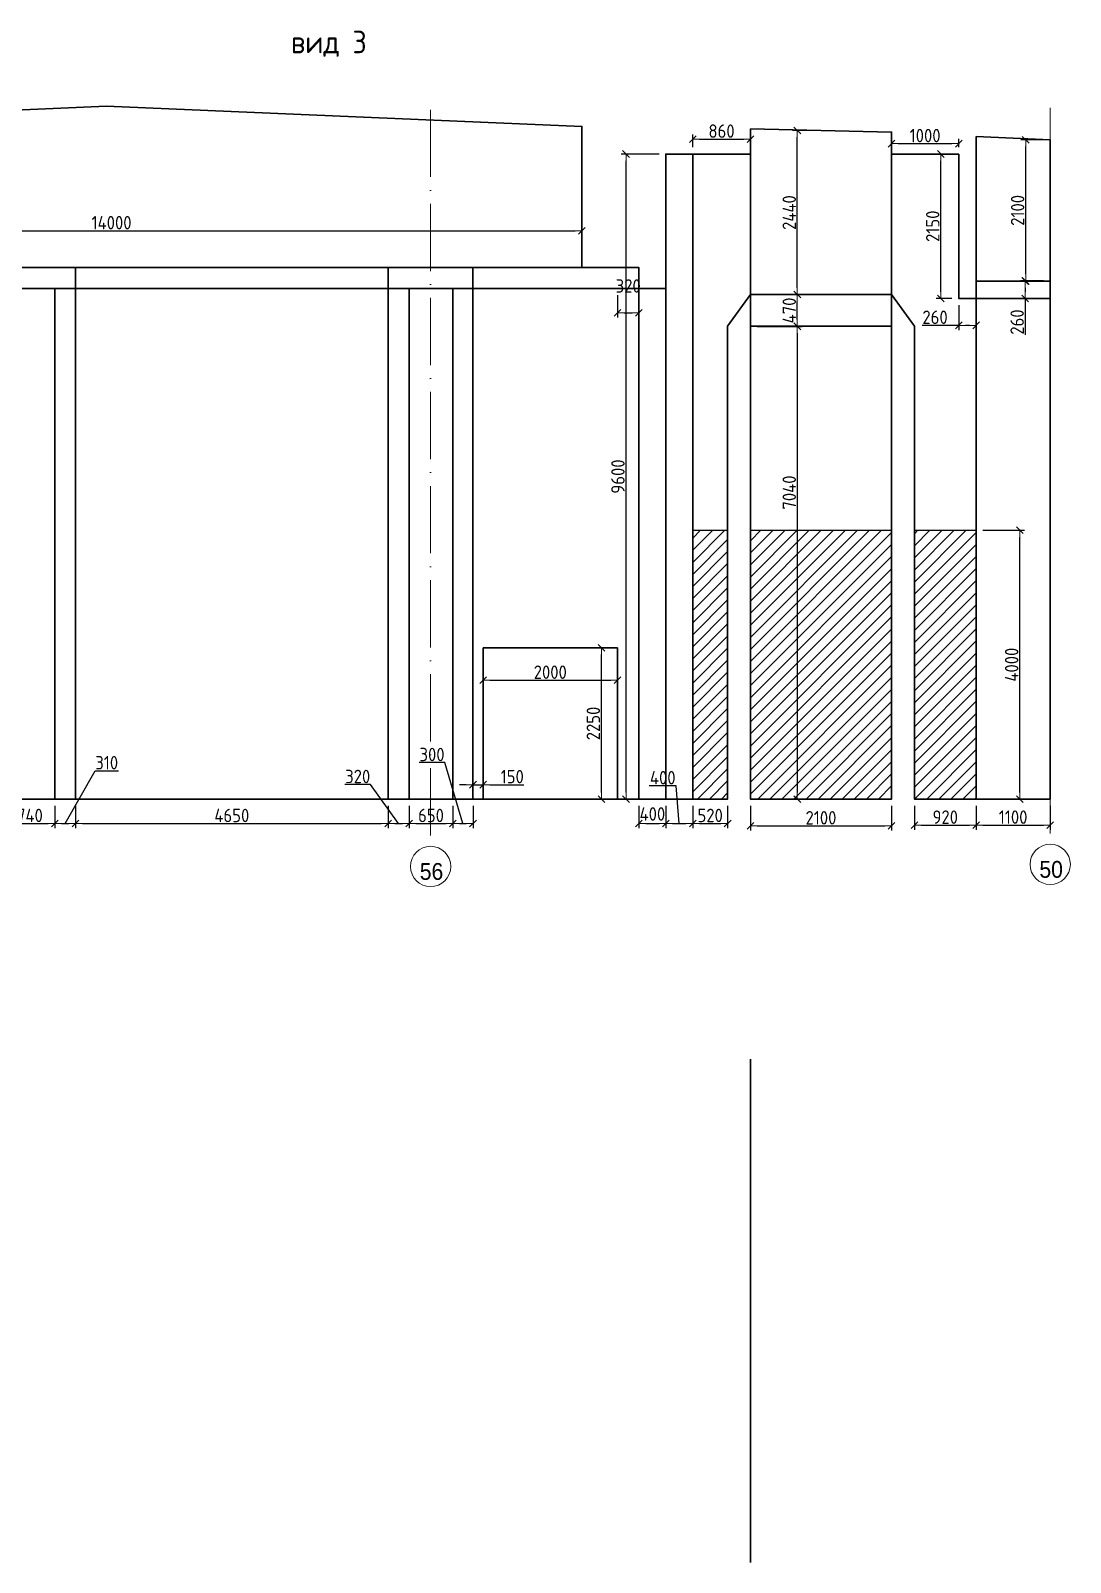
# Model space of a CAD drawing. Header units: millimetres. Extents: x 209 to 233005, y -171466 to 118936.
# Drawn here: x 142290 to 157766, y 83730 to 106526 of the extents above; entities that cross this region are included whole.
import ezdxf

# ---------------------------------------------------------------- set-up
doc = ezdxf.new("R2010")
doc.units = ezdxf.units.MM
doc.linetypes.add('50_200_ШТРИХ_1Т_ш5_п1_п1_', pattern=[1400, 1000, -200, 0, -200])
for name, color, linetype, lineweight in [('Мет уголки', 5, 'Continuous', 30), ('Основные линии', 7, 'Continuous', 30), ('Размеры', 7, 'Continuous', 15), ('Таблица', 7, 'Continuous', 15)]:
    doc.layers.add(name, color=color, linetype=linetype, lineweight=lineweight)
for name, color, linetype, lineweight, true_color in [('Оси-1', 7, 'Continuous', 20, 0xaaaaaa), ('Оси-2', 7, 'Continuous', 9, 0xaaaaaa), ('Оси-3', 7, '50_200_ШТРИХ_1Т_ш5_п1_п1_', 9, 0xaaaaaa)]:
    doc.layers.add(name, color=color, linetype=linetype, lineweight=lineweight, true_color=true_color)
doc.styles.add('Arial', font='arial.ttf', dxfattribs={"width": 0.9, "height": 500})
doc.styles.add('СПДС', font='isocpeur.ttf', dxfattribs={"width": 0.9})
doc.dimstyles.new('Размера А3', dxfattribs={"dimtxt": 200, "dimasz": 100, "dimexe": 70, "dimexo": 100, "dimgap": 20, "dimtad": 1, "dimdec": 0, "dimrnd": 10, "dimzin": 0, "dimdsep": 46, "dimtxsty": 'СПДС', "dimblk": 'ARROWHEAD_6', "dimcen": 1, "dimclrd": 256, "dimclre": 256, "dimclrt": 256, "dimazin": 0, "dimtfac": 1, "dimtdec": 0, "dimtmove": 2, "dimatfit": 3, "dimfxl": 1, "dimtolj": 1, "dimtzin": 0, "dimarcsym": 0})

# ---------------------------------------------------------------- blocks, each defined once
blk = doc.blocks.new('ARROWHEAD_6')
at = {"color": 0, "linetype": 'Continuous'}
for p, q in [((0, 0), (-1, 0)), ((-0.5, -0.5), (0.5, 0.5))]:
    blk.add_line(p, q, dxfattribs=at)
blk = doc.blocks.new('*D337')
at = {"layer": 'Defpoints', "color": 0, "lineweight": 30, "transparency": 16777216}
for p in [(141910, 95090), (142650, 95090), (142650, 94726)]:
    blk.add_point(p, dxfattribs=at)
at = {"layer": 'Размеры', "lineweight": -2, "transparency": 16777216}
for p, q in [((141910, 94990), (141910, 94656)), ((142650, 94990), (142650, 94656)), ((142010, 94726), (142550, 94726))]:
    blk.add_line(p, q, dxfattribs=at)
at = {"layer": 'Размеры', "lineweight": -2, "transparency": 16777216, "xscale": 100, "yscale": 100, "zscale": 100, "rotation": 180}
blk.add_blockref('ARROWHEAD_6', (141910, 94726), dxfattribs=at)
at = {"layer": 'Размеры', "lineweight": -2, "transparency": 16777216, "xscale": 100, "yscale": 100, "zscale": 100}
blk.add_blockref('ARROWHEAD_6', (142650, 94726), dxfattribs=at)
at = {"layer": 'Размеры', "lineweight": 15, "transparency": 16777216, "insert": (142280, 94846), "char_height": 200, "attachment_point": 5, "style": 'СПДС'}
blk.add_mtext('\\A1;740', dxfattribs=at)
blk = doc.blocks.new('*D338')
at = {"layer": 'Defpoints', "color": 0, "lineweight": 30, "transparency": 16777216}
for p in [(142650, 95090), (142960, 95090), (142960, 94726)]:
    blk.add_point(p, dxfattribs=at)
at = {"layer": 'Размеры', "lineweight": -2, "transparency": 16777216}
for p, q in [((142805, 94726), (143250, 95511)), ((143250, 95511), (143596, 95511)), ((142650, 94990), (142650, 94656)), ((142960, 94990), (142960, 94656)), ((142750, 94726), (142860, 94726))]:
    blk.add_line(p, q, dxfattribs=at)
at = {"layer": 'Размеры', "lineweight": -2, "transparency": 16777216, "xscale": 100, "yscale": 100, "zscale": 100, "rotation": 180}
blk.add_blockref('ARROWHEAD_6', (142650, 94726), dxfattribs=at)
at = {"layer": 'Размеры', "lineweight": -2, "transparency": 16777216, "xscale": 100, "yscale": 100, "zscale": 100}
blk.add_blockref('ARROWHEAD_6', (142960, 94726), dxfattribs=at)
at = {"layer": 'Размеры', "lineweight": 15, "transparency": 16777216, "insert": (143423, 95631), "char_height": 200, "attachment_point": 5, "style": 'СПДС'}
blk.add_mtext('\\A1;310', dxfattribs=at)
blk = doc.blocks.new('*D339')
at = {"layer": 'Defpoints', "color": 0, "lineweight": 30, "transparency": 16777216}
for p in [(142960, 95090), (147610, 95090), (147610, 94726)]:
    blk.add_point(p, dxfattribs=at)
at = {"layer": 'Размеры', "lineweight": -2, "transparency": 16777216}
for p, q in [((142960, 94990), (142960, 94656)), ((147610, 94990), (147610, 94656)), ((143060, 94726), (147510, 94726))]:
    blk.add_line(p, q, dxfattribs=at)
at = {"layer": 'Размеры', "lineweight": -2, "transparency": 16777216, "xscale": 100, "yscale": 100, "zscale": 100, "rotation": 180}
blk.add_blockref('ARROWHEAD_6', (142960, 94726), dxfattribs=at)
at = {"layer": 'Размеры', "lineweight": -2, "transparency": 16777216, "xscale": 100, "yscale": 100, "zscale": 100}
blk.add_blockref('ARROWHEAD_6', (147610, 94726), dxfattribs=at)
at = {"layer": 'Размеры', "lineweight": 15, "transparency": 16777216, "insert": (145285, 94846), "char_height": 200, "attachment_point": 5, "style": 'СПДС'}
blk.add_mtext('\\A1;4650', dxfattribs=at)
blk = doc.blocks.new('*D340')
at = {"layer": 'Defpoints', "color": 0, "lineweight": 30, "transparency": 16777216}
for p in [(147610, 95090), (147925, 95090), (147925, 94726)]:
    blk.add_point(p, dxfattribs=at)
at = {"layer": 'Размеры', "lineweight": -2, "transparency": 16777216}
for p, q in [((147350, 95306), (146968, 95306)), ((147767, 94726), (147350, 95306)), ((147610, 94990), (147610, 94656)), ((147925, 94990), (147925, 94656)), ((147710, 94726), (147825, 94726))]:
    blk.add_line(p, q, dxfattribs=at)
at = {"layer": 'Размеры', "lineweight": -2, "transparency": 16777216, "xscale": 100, "yscale": 100, "zscale": 100, "rotation": 180}
blk.add_blockref('ARROWHEAD_6', (147610, 94726), dxfattribs=at)
at = {"layer": 'Размеры', "lineweight": -2, "transparency": 16777216, "xscale": 100, "yscale": 100, "zscale": 100}
blk.add_blockref('ARROWHEAD_6', (147925, 94726), dxfattribs=at)
at = {"layer": 'Размеры', "lineweight": 15, "transparency": 16777216, "insert": (147159, 95426), "char_height": 200, "attachment_point": 5, "style": 'СПДС'}
blk.add_mtext('\\A1;320', dxfattribs=at)
blk = doc.blocks.new('*D350')
at = {"layer": 'Defpoints', "color": 0, "lineweight": 30, "transparency": 16777216}
for p in [(147925, 95090), (148575, 95090), (148575, 94726)]:
    blk.add_point(p, dxfattribs=at)
at = {"layer": 'Размеры', "lineweight": -2, "transparency": 16777216}
for p, q in [((147925, 94990), (147925, 94656)), ((148575, 94990), (148575, 94656)), ((148025, 94726), (148475, 94726))]:
    blk.add_line(p, q, dxfattribs=at)
at = {"layer": 'Размеры', "lineweight": -2, "transparency": 16777216, "xscale": 100, "yscale": 100, "zscale": 100, "rotation": 180}
blk.add_blockref('ARROWHEAD_6', (147925, 94726), dxfattribs=at)
at = {"layer": 'Размеры', "lineweight": -2, "transparency": 16777216, "xscale": 100, "yscale": 100, "zscale": 100}
blk.add_blockref('ARROWHEAD_6', (148575, 94726), dxfattribs=at)
at = {"layer": 'Размеры', "lineweight": 15, "transparency": 16777216, "insert": (148250, 94846), "char_height": 200, "attachment_point": 5, "style": 'СПДС'}
blk.add_mtext('\\A1;650', dxfattribs=at)
blk = doc.blocks.new('*D351')
at = {"layer": 'Defpoints', "color": 0, "lineweight": 30, "transparency": 16777216}
for p in [(148575, 95090), (148875, 95090), (148875, 94726)]:
    blk.add_point(p, dxfattribs=at)
at = {"layer": 'Размеры', "lineweight": -2, "transparency": 16777216}
for p, q in [((148456, 95633), (148074, 95633)), ((148725, 94726), (148456, 95633)), ((148575, 94990), (148575, 94656)), ((148875, 94990), (148875, 94656)), ((148675, 94726), (148775, 94726))]:
    blk.add_line(p, q, dxfattribs=at)
at = {"layer": 'Размеры', "lineweight": -2, "transparency": 16777216, "xscale": 100, "yscale": 100, "zscale": 100, "rotation": 180}
blk.add_blockref('ARROWHEAD_6', (148575, 94726), dxfattribs=at)
at = {"layer": 'Размеры', "lineweight": -2, "transparency": 16777216, "xscale": 100, "yscale": 100, "zscale": 100}
blk.add_blockref('ARROWHEAD_6', (148875, 94726), dxfattribs=at)
at = {"layer": 'Размеры', "lineweight": 15, "transparency": 16777216, "insert": (148265, 95753), "char_height": 200, "attachment_point": 5, "style": 'СПДС'}
blk.add_mtext('\\A1;300', dxfattribs=at)
blk = doc.blocks.new('*D352')
at = {"layer": 'Defpoints', "color": 0, "lineweight": 30, "transparency": 16777216}
for p in [(149025, 95304), (148875, 95090), (149025, 95090)]:
    blk.add_point(p, dxfattribs=at)
at = {"layer": 'Размеры', "lineweight": -2, "transparency": 16777216}
for p, q in [((148775, 95304), (148675, 95304)), ((148875, 95190), (148875, 95374)), ((148875, 95304), (149025, 95304)), ((149025, 95190), (149025, 95374)), ((149125, 95304), (149632, 95304))]:
    blk.add_line(p, q, dxfattribs=at)
at = {"layer": 'Размеры', "lineweight": -2, "transparency": 16777216, "xscale": 100, "yscale": 100, "zscale": 100}
blk.add_blockref('ARROWHEAD_6', (148875, 95304), dxfattribs=at)
at = {"layer": 'Размеры', "lineweight": -2, "transparency": 16777216, "xscale": 100, "yscale": 100, "zscale": 100, "rotation": 180}
blk.add_blockref('ARROWHEAD_6', (149025, 95304), dxfattribs=at)
at = {"layer": 'Размеры', "lineweight": 15, "transparency": 16777216, "insert": (149459, 95424), "char_height": 200, "attachment_point": 5, "style": 'СПДС'}
blk.add_mtext('\\A1;150', dxfattribs=at)
blk = doc.blocks.new('*D353')
at = {"layer": 'Defpoints', "color": 0, "lineweight": 30, "transparency": 16777216}
for p in [(151025, 96858), (149025, 95945), (151025, 95945)]:
    blk.add_point(p, dxfattribs=at)
at = {"layer": 'Размеры', "lineweight": -2, "transparency": 16777216}
for p, q in [((149025, 96045), (149025, 96928)), ((151025, 96045), (151025, 96928)), ((149125, 96858), (150925, 96858))]:
    blk.add_line(p, q, dxfattribs=at)
at = {"layer": 'Размеры', "lineweight": -2, "transparency": 16777216, "xscale": 100, "yscale": 100, "zscale": 100, "rotation": 180}
blk.add_blockref('ARROWHEAD_6', (149025, 96858), dxfattribs=at)
at = {"layer": 'Размеры', "lineweight": -2, "transparency": 16777216, "xscale": 100, "yscale": 100, "zscale": 100}
blk.add_blockref('ARROWHEAD_6', (151025, 96858), dxfattribs=at)
at = {"layer": 'Размеры', "lineweight": 15, "transparency": 16777216, "insert": (150025, 96978), "char_height": 200, "attachment_point": 5, "style": 'СПДС'}
blk.add_mtext('\\A1;2000', dxfattribs=at)
blk = doc.blocks.new('*D354')
at = {"layer": 'Defpoints', "color": 0, "lineweight": 30, "transparency": 16777216}
for p in [(150786, 97340), (150798, 97340), (150798, 95090)]:
    blk.add_point(p, dxfattribs=at)
at = {"layer": 'Размеры', "lineweight": -2, "transparency": 16777216}
for p, q in [((150698, 97340), (150716, 97340)), ((150786, 95190), (150786, 97240)), ((150698, 95090), (150716, 95090))]:
    blk.add_line(p, q, dxfattribs=at)
at = {"layer": 'Размеры', "lineweight": -2, "transparency": 16777216, "xscale": 100, "yscale": 100, "zscale": 100}
for p, rotation in [((150786, 97340), 90), ((150786, 95090), 270)]:
    blk.add_blockref('ARROWHEAD_6', p, dxfattribs=dict(at, rotation=rotation))
at = {"layer": 'Размеры', "lineweight": 15, "transparency": 16777216, "insert": (150666, 96215), "char_height": 200, "attachment_point": 5, "rotation": 90, "style": 'СПДС'}
blk.add_mtext('\\A1;2250', dxfattribs=at)
blk = doc.blocks.new('*D355')
at = {"layer": 'Defpoints', "color": 0, "lineweight": 30, "transparency": 16777216}
for p in [(151025, 102690), (151345, 102326), (151345, 95090)]:
    blk.add_point(p, dxfattribs=at)
at = {"layer": 'Размеры', "lineweight": -2, "transparency": 16777216}
for p, q in [((151025, 102590), (151025, 102256)), ((151345, 95190), (151345, 102396)), ((151125, 102326), (151245, 102326))]:
    blk.add_line(p, q, dxfattribs=at)
at = {"layer": 'Размеры', "lineweight": -2, "transparency": 16777216, "xscale": 100, "yscale": 100, "zscale": 100, "rotation": 180}
blk.add_blockref('ARROWHEAD_6', (151025, 102326), dxfattribs=at)
at = {"layer": 'Размеры', "lineweight": -2, "transparency": 16777216, "xscale": 100, "yscale": 100, "zscale": 100}
blk.add_blockref('ARROWHEAD_6', (151345, 102326), dxfattribs=at)
at = {"layer": 'Размеры', "lineweight": 15, "transparency": 16777216, "insert": (151185, 102726), "char_height": 200, "attachment_point": 5, "style": 'СПДС'}
blk.add_mtext('\\A1;320', dxfattribs=at)
blk = doc.blocks.new('*D356')
at = {"layer": 'Defpoints', "color": 0, "lineweight": 30, "transparency": 16777216}
for p in [(151345, 95090), (151745, 95090), (151745, 94726)]:
    blk.add_point(p, dxfattribs=at)
at = {"layer": 'Размеры', "lineweight": -2, "transparency": 16777216}
for p, q in [((151345, 94990), (151345, 94656)), ((151745, 94990), (151745, 94656)), ((151445, 94726), (151645, 94726))]:
    blk.add_line(p, q, dxfattribs=at)
at = {"layer": 'Размеры', "lineweight": -2, "transparency": 16777216, "xscale": 100, "yscale": 100, "zscale": 100, "rotation": 180}
blk.add_blockref('ARROWHEAD_6', (151345, 94726), dxfattribs=at)
at = {"layer": 'Размеры', "lineweight": -2, "transparency": 16777216, "xscale": 100, "yscale": 100, "zscale": 100}
blk.add_blockref('ARROWHEAD_6', (151745, 94726), dxfattribs=at)
at = {"layer": 'Размеры', "lineweight": 15, "transparency": 16777216, "insert": (151545, 94868), "char_height": 200, "attachment_point": 5, "style": 'СПДС'}
blk.add_mtext('\\A1;400', dxfattribs=at)
blk = doc.blocks.new('*D357')
at = {"layer": 'Defpoints', "color": 0, "lineweight": 30, "transparency": 16777216}
for p in [(151745, 95090), (152145, 95090), (152145, 94726)]:
    blk.add_point(p, dxfattribs=at)
at = {"layer": 'Размеры', "lineweight": -2, "transparency": 16777216}
for p, q in [((151899, 95288), (151499, 95288)), ((151945, 94726), (151899, 95288)), ((151745, 94990), (151745, 94656)), ((152145, 94990), (152145, 94656)), ((151845, 94726), (152045, 94726))]:
    blk.add_line(p, q, dxfattribs=at)
at = {"layer": 'Размеры', "lineweight": -2, "transparency": 16777216, "xscale": 100, "yscale": 100, "zscale": 100, "rotation": 180}
blk.add_blockref('ARROWHEAD_6', (151745, 94726), dxfattribs=at)
at = {"layer": 'Размеры', "lineweight": -2, "transparency": 16777216, "xscale": 100, "yscale": 100, "zscale": 100}
blk.add_blockref('ARROWHEAD_6', (152145, 94726), dxfattribs=at)
at = {"layer": 'Размеры', "lineweight": 15, "transparency": 16777216, "insert": (151699, 95408), "char_height": 200, "attachment_point": 5, "style": 'СПДС'}
blk.add_mtext('\\A1;400', dxfattribs=at)
blk = doc.blocks.new('*D358')
at = {"layer": 'Defpoints', "color": 0, "lineweight": 30, "transparency": 16777216}
for p in [(152145, 95090), (152665, 95090), (152665, 94726)]:
    blk.add_point(p, dxfattribs=at)
at = {"layer": 'Размеры', "lineweight": -2, "transparency": 16777216}
for p, q in [((152145, 94990), (152145, 94656)), ((152665, 94990), (152665, 94656)), ((152245, 94726), (152565, 94726))]:
    blk.add_line(p, q, dxfattribs=at)
at = {"layer": 'Размеры', "lineweight": -2, "transparency": 16777216, "xscale": 100, "yscale": 100, "zscale": 100, "rotation": 180}
blk.add_blockref('ARROWHEAD_6', (152145, 94726), dxfattribs=at)
at = {"layer": 'Размеры', "lineweight": -2, "transparency": 16777216, "xscale": 100, "yscale": 100, "zscale": 100}
blk.add_blockref('ARROWHEAD_6', (152665, 94726), dxfattribs=at)
at = {"layer": 'Размеры', "lineweight": 15, "transparency": 16777216, "insert": (152405, 94846), "char_height": 200, "attachment_point": 5, "style": 'СПДС'}
blk.add_mtext('\\A1;520', dxfattribs=at)
blk = doc.blocks.new('*D326')
at = {"layer": 'Defpoints', "color": 0, "lineweight": 30, "transparency": 16777216}
for p in [(136495, 105100), (150495, 105100), (150495, 103548)]:
    blk.add_point(p, dxfattribs=at)
at = {"layer": 'Размеры', "lineweight": -2, "transparency": 16777216}
for p, q in [((136495, 105000), (136495, 103478)), ((150495, 105000), (150495, 103478)), ((136595, 103548), (150395, 103548))]:
    blk.add_line(p, q, dxfattribs=at)
at = {"layer": 'Размеры', "lineweight": -2, "transparency": 16777216, "xscale": 100, "yscale": 100, "zscale": 100, "rotation": 180}
blk.add_blockref('ARROWHEAD_6', (136495, 103548), dxfattribs=at)
at = {"layer": 'Размеры', "lineweight": -2, "transparency": 16777216, "xscale": 100, "yscale": 100, "zscale": 100}
blk.add_blockref('ARROWHEAD_6', (150495, 103548), dxfattribs=at)
at = {"layer": 'Размеры', "lineweight": 15, "transparency": 16777216, "insert": (143495, 103668), "char_height": 200, "attachment_point": 5, "style": 'СПДС'}
blk.add_mtext('\\A1;14000', dxfattribs=at)
blk = doc.blocks.new('*D327')
at = {"layer": 'Defpoints', "color": 0, "lineweight": 30, "transparency": 16777216}
for p in [(151152, 104690), (151745, 104690), (151745, 95090)]:
    blk.add_point(p, dxfattribs=at)
at = {"layer": 'Размеры', "lineweight": -2, "transparency": 16777216}
for p, q in [((151645, 104690), (151082, 104690)), ((151152, 95190), (151152, 104590)), ((151645, 95090), (151082, 95090))]:
    blk.add_line(p, q, dxfattribs=at)
at = {"layer": 'Размеры', "lineweight": -2, "transparency": 16777216, "xscale": 100, "yscale": 100, "zscale": 100}
for p, rotation in [((151152, 104690), 90), ((151152, 95090), 270)]:
    blk.add_blockref('ARROWHEAD_6', p, dxfattribs=dict(at, rotation=rotation))
at = {"layer": 'Размеры', "lineweight": 15, "transparency": 16777216, "insert": (151032, 99890), "char_height": 200, "attachment_point": 5, "rotation": 90, "style": 'СПДС'}
blk.add_mtext('\\A1;9600', dxfattribs=at)
blk = doc.blocks.new('*D328')
at = {"layer": 'Defpoints', "color": 0, "lineweight": 30, "transparency": 16777216}
for p in [(153004, 95090), (155104, 95090), (155104, 94691)]:
    blk.add_point(p, dxfattribs=at)
at = {"layer": 'Размеры', "lineweight": -2, "transparency": 16777216}
for p, q in [((153004, 94990), (153004, 94621)), ((155104, 94990), (155104, 94621)), ((153104, 94691), (155004, 94691))]:
    blk.add_line(p, q, dxfattribs=at)
at = {"layer": 'Размеры', "lineweight": -2, "transparency": 16777216, "xscale": 100, "yscale": 100, "zscale": 100, "rotation": 180}
blk.add_blockref('ARROWHEAD_6', (153004, 94691), dxfattribs=at)
at = {"layer": 'Размеры', "lineweight": -2, "transparency": 16777216, "xscale": 100, "yscale": 100, "zscale": 100}
blk.add_blockref('ARROWHEAD_6', (155104, 94691), dxfattribs=at)
at = {"layer": 'Размеры', "lineweight": 15, "transparency": 16777216, "insert": (154054, 94811), "char_height": 200, "attachment_point": 5, "style": 'СПДС'}
blk.add_mtext('\\A1;2100', dxfattribs=at)
blk = doc.blocks.new('*D329')
at = {"layer": 'Defpoints', "color": 0, "lineweight": 30, "transparency": 16777216}
for p in [(153004, 104911), (152145, 104690), (153004, 104690)]:
    blk.add_point(p, dxfattribs=at)
at = {"layer": 'Размеры', "lineweight": -2, "transparency": 16777216}
for p, q in [((152145, 104790), (152145, 104981)), ((152245, 104911), (152904, 104911)), ((153004, 104790), (153004, 104981))]:
    blk.add_line(p, q, dxfattribs=at)
at = {"layer": 'Размеры', "lineweight": -2, "transparency": 16777216, "xscale": 100, "yscale": 100, "zscale": 100, "rotation": 180}
blk.add_blockref('ARROWHEAD_6', (152145, 104911), dxfattribs=at)
at = {"layer": 'Размеры', "lineweight": -2, "transparency": 16777216, "xscale": 100, "yscale": 100, "zscale": 100}
blk.add_blockref('ARROWHEAD_6', (153004, 104911), dxfattribs=at)
at = {"layer": 'Размеры', "lineweight": 15, "transparency": 16777216, "insert": (152574, 105031), "char_height": 200, "attachment_point": 5, "style": 'СПДС'}
blk.add_mtext('\\A1;860', dxfattribs=at)
blk = doc.blocks.new('*D330')
at = {"layer": 'Defpoints', "color": 0, "lineweight": 30, "transparency": 16777216}
for p in [(153004, 102597), (153702, 102597), (153004, 102125)]:
    blk.add_point(p, dxfattribs=at)
at = {"layer": 'Размеры', "lineweight": -2, "transparency": 16777216}
for p, q in [((153104, 102597), (153772, 102597)), ((153702, 102225), (153702, 102497)), ((153104, 102125), (153772, 102125))]:
    blk.add_line(p, q, dxfattribs=at)
at = {"layer": 'Размеры', "lineweight": -2, "transparency": 16777216, "xscale": 100, "yscale": 100, "zscale": 100}
for p, rotation in [((153702, 102597), 90), ((153702, 102125), 270)]:
    blk.add_blockref('ARROWHEAD_6', p, dxfattribs=dict(at, rotation=rotation))
at = {"layer": 'Размеры', "lineweight": 15, "transparency": 16777216, "insert": (153582, 102361), "char_height": 200, "attachment_point": 5, "rotation": 90, "style": 'СПДС'}
blk.add_mtext('\\A1;470', dxfattribs=at)
blk = doc.blocks.new('*D331')
at = {"layer": 'Defpoints', "color": 0, "lineweight": 30, "transparency": 16777216}
for p in [(155104, 104690), (156104, 104844), (156104, 104690)]:
    blk.add_point(p, dxfattribs=at)
at = {"layer": 'Размеры', "lineweight": -2, "transparency": 16777216}
for p, q in [((155104, 104790), (155104, 104914)), ((156104, 104790), (156104, 104914)), ((155204, 104844), (156004, 104844))]:
    blk.add_line(p, q, dxfattribs=at)
at = {"layer": 'Размеры', "lineweight": -2, "transparency": 16777216, "xscale": 100, "yscale": 100, "zscale": 100, "rotation": 180}
blk.add_blockref('ARROWHEAD_6', (155104, 104844), dxfattribs=at)
at = {"layer": 'Размеры', "lineweight": -2, "transparency": 16777216, "xscale": 100, "yscale": 100, "zscale": 100}
blk.add_blockref('ARROWHEAD_6', (156104, 104844), dxfattribs=at)
at = {"layer": 'Размеры', "lineweight": 15, "transparency": 16777216, "insert": (155604, 104964), "char_height": 200, "attachment_point": 5, "style": 'СПДС'}
blk.add_mtext('\\A1;1000', dxfattribs=at)
blk = doc.blocks.new('*D320')
at = {"layer": 'Defpoints', "color": 0, "lineweight": 30, "transparency": 16777216}
for p in [(155444, 95090), (156364, 95090), (156364, 94701)]:
    blk.add_point(p, dxfattribs=at)
at = {"layer": 'Размеры', "lineweight": -2, "transparency": 16777216}
for p, q in [((155444, 94990), (155444, 94631)), ((156364, 94990), (156364, 94631)), ((155544, 94701), (156264, 94701))]:
    blk.add_line(p, q, dxfattribs=at)
at = {"layer": 'Размеры', "lineweight": -2, "transparency": 16777216, "xscale": 100, "yscale": 100, "zscale": 100, "rotation": 180}
blk.add_blockref('ARROWHEAD_6', (155444, 94701), dxfattribs=at)
at = {"layer": 'Размеры', "lineweight": -2, "transparency": 16777216, "xscale": 100, "yscale": 100, "zscale": 100}
blk.add_blockref('ARROWHEAD_6', (156364, 94701), dxfattribs=at)
at = {"layer": 'Размеры', "lineweight": 15, "transparency": 16777216, "insert": (155904, 94821), "char_height": 200, "attachment_point": 5, "style": 'СПДС'}
blk.add_mtext('\\A1;920', dxfattribs=at)
blk = doc.blocks.new('*D321')
at = {"layer": 'Defpoints', "color": 0, "lineweight": 30, "transparency": 16777216}
for p in [(156364, 95090), (157464, 95090), (157464, 94701)]:
    blk.add_point(p, dxfattribs=at)
at = {"layer": 'Размеры', "lineweight": -2, "transparency": 16777216}
for p, q in [((156364, 94990), (156364, 94631)), ((157464, 94990), (157464, 94631)), ((156464, 94701), (157364, 94701))]:
    blk.add_line(p, q, dxfattribs=at)
at = {"layer": 'Размеры', "lineweight": -2, "transparency": 16777216, "xscale": 100, "yscale": 100, "zscale": 100, "rotation": 180}
blk.add_blockref('ARROWHEAD_6', (156364, 94701), dxfattribs=at)
at = {"layer": 'Размеры', "lineweight": -2, "transparency": 16777216, "xscale": 100, "yscale": 100, "zscale": 100}
blk.add_blockref('ARROWHEAD_6', (157464, 94701), dxfattribs=at)
at = {"layer": 'Размеры', "lineweight": 15, "transparency": 16777216, "insert": (156914, 94821), "char_height": 200, "attachment_point": 5, "style": 'СПДС'}
blk.add_mtext('\\A1;1100', dxfattribs=at)
blk = doc.blocks.new('*D322')
at = {"layer": 'Defpoints', "color": 0, "lineweight": 30, "transparency": 16777216}
for p in [(157101, 104902), (157464, 104902), (157464, 102800)]:
    blk.add_point(p, dxfattribs=at)
at = {"layer": 'Размеры', "lineweight": -2, "transparency": 16777216}
for p, q in [((157364, 104902), (157031, 104902)), ((157101, 102900), (157101, 104802)), ((157364, 102800), (157031, 102800))]:
    blk.add_line(p, q, dxfattribs=at)
at = {"layer": 'Размеры', "lineweight": -2, "transparency": 16777216, "xscale": 100, "yscale": 100, "zscale": 100}
for p, rotation in [((157101, 104902), 90), ((157101, 102800), 270)]:
    blk.add_blockref('ARROWHEAD_6', p, dxfattribs=dict(at, rotation=rotation))
at = {"layer": 'Размеры', "lineweight": 15, "transparency": 16777216, "insert": (156981, 103851), "char_height": 200, "attachment_point": 5, "rotation": 90, "style": 'СПДС'}
blk.add_mtext('\\A1;2100', dxfattribs=at)
blk = doc.blocks.new('*D323')
at = {"layer": 'Defpoints', "color": 0, "lineweight": 30, "transparency": 16777216}
for p in [(157464, 102800), (157094, 102540), (157464, 102540)]:
    blk.add_point(p, dxfattribs=at)
at = {"layer": 'Размеры', "lineweight": -2, "transparency": 16777216}
for p, q in [((157364, 102800), (157024, 102800)), ((157094, 102700), (157094, 102640)), ((157364, 102540), (157024, 102540)), ((157094, 102540), (157094, 101998))]:
    blk.add_line(p, q, dxfattribs=at)
at = {"layer": 'Размеры', "lineweight": -2, "transparency": 16777216, "xscale": 100, "yscale": 100, "zscale": 100}
for p, rotation in [((157094, 102800), 90), ((157094, 102540), 270)]:
    blk.add_blockref('ARROWHEAD_6', p, dxfattribs=dict(at, rotation=rotation))
at = {"layer": 'Размеры', "lineweight": 15, "transparency": 16777216, "insert": (156974, 102189), "char_height": 200, "attachment_point": 5, "rotation": 90, "style": 'СПДС'}
blk.add_mtext('\\A1;260', dxfattribs=at)
blk = doc.blocks.new('*D324')
at = {"layer": 'Defpoints', "color": 0, "lineweight": 30, "transparency": 16777216}
for p in [(155838, 104690), (156104, 104690), (156104, 102540)]:
    blk.add_point(p, dxfattribs=at)
at = {"layer": 'Размеры', "lineweight": -2, "transparency": 16777216}
for p, q in [((156004, 104690), (155768, 104690)), ((155838, 102640), (155838, 104590)), ((156004, 102540), (155768, 102540))]:
    blk.add_line(p, q, dxfattribs=at)
at = {"layer": 'Размеры', "lineweight": -2, "transparency": 16777216, "xscale": 100, "yscale": 100, "zscale": 100}
for p, rotation in [((155838, 104690), 90), ((155838, 102540), 270)]:
    blk.add_blockref('ARROWHEAD_6', p, dxfattribs=dict(at, rotation=rotation))
at = {"layer": 'Размеры', "lineweight": 15, "transparency": 16777216, "insert": (155718, 103615), "char_height": 200, "attachment_point": 5, "rotation": 90, "style": 'СПДС'}
blk.add_mtext('\\A1;2150', dxfattribs=at)
blk = doc.blocks.new('*D325')
at = {"layer": 'Defpoints', "color": 0, "lineweight": 30, "transparency": 16777216}
for p in [(156104, 102540), (156364, 102540), (156104, 102140)]:
    blk.add_point(p, dxfattribs=at)
at = {"layer": 'Размеры', "lineweight": -2, "transparency": 16777216}
for p, q in [((156104, 102440), (156104, 102070)), ((156364, 102440), (156364, 102070)), ((156104, 102140), (155561, 102140)), ((156264, 102140), (156204, 102140))]:
    blk.add_line(p, q, dxfattribs=at)
at = {"layer": 'Размеры', "lineweight": -2, "transparency": 16777216, "xscale": 100, "yscale": 100, "zscale": 100, "rotation": 180}
blk.add_blockref('ARROWHEAD_6', (156104, 102140), dxfattribs=at)
at = {"layer": 'Размеры', "lineweight": -2, "transparency": 16777216, "xscale": 100, "yscale": 100, "zscale": 100}
blk.add_blockref('ARROWHEAD_6', (156364, 102140), dxfattribs=at)
at = {"layer": 'Размеры', "lineweight": 15, "transparency": 16777216, "insert": (155752, 102260), "char_height": 200, "attachment_point": 5, "style": 'СПДС'}
blk.add_mtext('\\A1;260', dxfattribs=at)
blk = doc.blocks.new('*D359')
at = {"layer": 'Defpoints', "color": 0, "lineweight": 30, "transparency": 16777216}
for p in [(153702, 105039), (154108, 105039), (154054, 102597)]:
    blk.add_point(p, dxfattribs=at)
at = {"layer": 'Размеры', "lineweight": -2, "transparency": 16777216}
for p, q in [((154008, 105039), (153632, 105039)), ((153702, 102697), (153702, 104939)), ((153954, 102597), (153632, 102597))]:
    blk.add_line(p, q, dxfattribs=at)
at = {"layer": 'Размеры', "lineweight": -2, "transparency": 16777216, "xscale": 100, "yscale": 100, "zscale": 100}
for p, rotation in [((153702, 105039), 90), ((153702, 102597), 270)]:
    blk.add_blockref('ARROWHEAD_6', p, dxfattribs=dict(at, rotation=rotation))
at = {"layer": 'Размеры', "lineweight": 15, "transparency": 16777216, "insert": (153582, 103818), "char_height": 200, "attachment_point": 5, "rotation": 90, "style": 'СПДС'}
blk.add_mtext('\\A1;2440', dxfattribs=at)
blk = doc.blocks.new('Ось сетки - Круг_Ø6_00__ISO-2_5_0_9K_-17386508-АИ_План этажа Радиаторы_2')
at = {"layer": 'Оси-1'}
blk.add_circle((0, 0), 3, dxfattribs=at)
blk = doc.blocks.new('*D363')
at = {"layer": 'Defpoints', "color": 0, "lineweight": 30, "transparency": 16777216}
for p in [(153702, 102125), (153702, 95090), (153833, 95090)]:
    blk.add_point(p, dxfattribs=at)
at = {"layer": 'Размеры', "lineweight": -2, "transparency": 16777216}
for p, q in [((153602, 102125), (153632, 102125)), ((153702, 102025), (153702, 95190)), ((153733, 95090), (153632, 95090))]:
    blk.add_line(p, q, dxfattribs=at)
at = {"layer": 'Размеры', "lineweight": -2, "transparency": 16777216, "xscale": 100, "yscale": 100, "zscale": 100}
for p, rotation in [((153702, 102125), 90), ((153702, 95090), 270)]:
    blk.add_blockref('ARROWHEAD_6', p, dxfattribs=dict(at, rotation=rotation))
at = {"layer": 'Размеры', "lineweight": 15, "transparency": 16777216, "insert": (153582, 99652), "char_height": 200, "attachment_point": 5, "rotation": 90, "style": 'СПДС'}
blk.add_mtext('\\A1;7040', dxfattribs=at)
blk = doc.blocks.new('*D559')
at = {"layer": 'Defpoints', "color": 0, "lineweight": 30, "transparency": 16777216}
for p in [(156364, 99090), (157012, 99090), (156364, 95090)]:
    blk.add_point(p, dxfattribs=at)
at = {"layer": 'Размеры', "lineweight": -2, "transparency": 16777216}
for p, q in [((156464, 99090), (157082, 99090)), ((157012, 95190), (157012, 98990)), ((156464, 95090), (157082, 95090))]:
    blk.add_line(p, q, dxfattribs=at)
at = {"layer": 'Размеры', "lineweight": -2, "transparency": 16777216, "xscale": 100, "yscale": 100, "zscale": 100}
for p, rotation in [((157012, 99090), 90), ((157012, 95090), 270)]:
    blk.add_blockref('ARROWHEAD_6', p, dxfattribs=dict(at, rotation=rotation))
at = {"layer": 'Размеры', "transparency": 16777216, "insert": (156892, 97090), "char_height": 200, "attachment_point": 5, "rotation": 90, "style": 'СПДС'}
blk.add_mtext('\\A1;4000', dxfattribs=at)

msp = doc.modelspace()

# ---------------------------------------------------------------- hatches: boundary and pattern name
at = {"layer": 'Таблица', "transparency": 33554559}
h = msp.add_hatch(dxfattribs=at)
h.set_pattern_fill('ANSI31', color=5, scale=40.0073)
h.paths.add_polyline_path([(99354.5, 99089.9), (98304.5, 99089.9), (98304.5, 95089.9), (99354.5, 95089.9)])
h.paths.add_polyline_path([(101179.7, 99089.9), (99639.7, 99089.9), (99639.7, 95089.9), (101179.7, 95089.9)])
h.paths.add_polyline_path([(102453.3, 99089.9), (101403.3, 99089.9), (101403.3, 95089.9), (102453.3, 95089.9)])
h.paths.add_polyline_path([(152664.7, 99089.9), (152144.7, 99089.9), (152144.7, 95089.9), (152664.7, 95089.9)])
h.paths.add_polyline_path([(155104.2, 99089.9), (153004.2, 99089.9), (153004.2, 95089.9), (155104.2, 95089.9)])
h.paths.add_polyline_path([(156363.8, 99089.9), (155443.8, 99089.9), (155443.8, 95089.9), (156363.8, 95089.9)])

# ---------------------------------------------------------------- linework, layer by layer
for points in [[(152144.7, 95089.9), (152144.7, 99089.9), (152664.7, 99089.9)], [(153014.4, 99089.9), (155114.4, 99089.9)], [(155443.8, 99089.9), (156363.8, 99089.9)]]:
    msp.add_lwpolyline(points)
at = {"layer": 'Мет уголки'}
for points in [[(153004.2, 95089.9), (153004.2, 99089.9)], [(155104.2, 95089.9), (155104.2, 99089.9)], [(153004.2, 83730.1), (153004.2, 87475.1), (153004.2, 91220)]]:
    msp.add_lwpolyline(points, dxfattribs=at)
at = {"layer": 'Оси-3'}
for p, q in [((148241.4, 105348.5), (148241.4, 94456.5)), ((157463.8, 105379.4), (157463.8, 94417.7))]:
    msp.add_line(p, q, dxfattribs=at)
at = {"layer": 'Основные линии'}
for p, q in [((141909.7, 95089.9), (142649.7, 95089.9)), ((142959.7, 95089.9), (142649.7, 95089.9)), ((142959.7, 95089.9), (147609.7, 95089.9)), ((147609.7, 95089.9), (147924.7, 95089.9)), ((147924.7, 95089.9), (148574.7, 95089.9)), ((148874.7, 95089.9), (148574.7, 95089.9)), ((148874.7, 95089.9), (151344.7, 95089.9)), ((151344.7, 95089.9), (151744.7, 95089.9)), ((151744.7, 95089.9), (152144.7, 95089.9)), ((152144.7, 95089.9), (152664.7, 95089.9)), ((153004.2, 95089.9), (155104.2, 95089.9)), ((156024.2, 95089.9), (157124.2, 95089.9))]:
    msp.add_line(p, q, dxfattribs=at)
for points in [[(136494.7, 102999.9), (150494.7, 102999.9), (150494.7, 105099.9), (143419.7, 105399.9), (136494.7, 105099.9)], [(153004.2, 105062.9), (155104.2, 105016.9), (155104.2, 95089.9), (153004.2, 95089.9)], [(156363.8, 104949.9), (157463.8, 104902.2), (157463.8, 102799.9), (156363.8, 102799.9)], [(152144.7, 104689.9), (151744.7, 104689.9), (151744.7, 95089.9), (152144.7, 95089.9)], [(147609.7, 102689.9), (142959.7, 102689.9), (142959.7, 102999.9), (147609.7, 102999.9)], [(151344.7, 102689.9), (148874.7, 102689.9), (148874.7, 102999.9), (151344.7, 102999.9)], [(141909.7, 102689.9), (142649.7, 102689.9), (142649.7, 95089.9), (141909.7, 95089.9)], [(142959.7, 95089.9), (142649.7, 95089.9), (142649.7, 102689.9), (142959.7, 102689.9)], [(147609.7, 95089.9), (142959.7, 95089.9), (142959.7, 102689.9), (147609.7, 102689.9)], [(147924.7, 95089.9), (147609.7, 95089.9), (147609.7, 102689.9), (147924.7, 102689.9)], [(147924.7, 102689.9), (148574.7, 102689.9), (148574.7, 102689.9), (147924.7, 102689.9)], [(148874.7, 95089.9), (148574.7, 95089.9), (148574.7, 102689.9), (148874.7, 102689.9)], [(151344.7, 95089.9), (148874.7, 95089.9), (148874.7, 102689.9), (151344.7, 102689.9)], [(151744.7, 95089.9), (151344.7, 95089.9), (151344.7, 102689.9), (151744.7, 102689.9)], [(156363.8, 102539.9), (157463.8, 102539.9), (157463.8, 102799.9), (156363.8, 102799.9)], [(156363.8, 102539.9), (157463.8, 102539.9), (157463.8, 95089.9), (156363.8, 95089.9)], [(149024.7, 97339.9), (151024.7, 97339.9), (151024.7, 95089.9), (149024.7, 95089.9)]]:
    msp.add_lwpolyline(points, close=True, dxfattribs=at)
for points in [[(152664.7, 102125.3), (152664.7, 95089.9), (152144.7, 95089.9), (152144.7, 104689.9), (152664.7, 104689.9)], [(152664.7, 102125.3), (153004.2, 102597), (153004.2, 104689.9), (152664.7, 104689.9)], [(155443.8, 102125.3), (155104.2, 102597), (155104.2, 104689.9), (155443.8, 104689.9)], [(156363.8, 104689.9), (156363.8, 95089.9), (155443.8, 95089.9), (155443.8, 102125.3)], [(155443.8, 104689.9), (156103.8, 104689.9)], [(156363.8, 102539.9), (156103.8, 102539.9), (156103.8, 104689.9)], [(155104.2, 102597), (153004.2, 102597)], [(156363.8, 95089.9), (156363.8, 102539.9), (157463.8, 102539.9)], [(155104.2, 102125.3), (153004.2, 102125.3)]]:
    msp.add_lwpolyline(points, dxfattribs=at)

# ---------------------------------------------------------------- block references
at = {"layer": 'Оси-1', "xscale": 100, "yscale": 100, "zscale": 100, "rotation": 180}
for p in [(148243.6, 94086.8), (157466, 94117.7)]:
    msp.add_blockref('Ось сетки - Круг_Ø6_00__ISO-2_5_0_9K_-17386508-АИ_План этажа Радиаторы_2', p, dxfattribs=at)

# ---------------------------------------------------------------- texts
at = {"layer": 'Оси-2', "char_height": 250, "width": 702, "attachment_point": 5, "line_spacing_factor": 0.936439, "style": 'Arial'}
for s, insert in [('\\pxqc,t4.572,9.144,13.716,18.288,22.86,27.432,32.004,36.576,41.148,45.72,50.292,54.864,59.436,64.008,68.58,73.152,77.724,82.296,86.868,91.44,96.012,100.584,105.156,109.728,114.3,118.872,123.444,128.016,132.588,137.16,141.732,146.304;{50}', (157480, 94041.7)), ('\\pxqc,t4.572,9.144,13.716,18.288,22.86,27.432,32.004,36.576,41.148,45.72,50.292,54.864,59.436,64.008,68.58,73.152,77.724,82.296,86.868,91.44,96.012,100.584,105.156,109.728,114.3,118.872,123.444,128.016,132.588,137.16,141.732,146.304;{56}', (148257.6, 94010.7))]:
    msp.add_mtext(s, dxfattribs=dict(at, insert=insert))
at = {"layer": 'Основные линии', "insert": (146165.8, 106524.9), "char_height": 335.67, "attachment_point": 1, "style": 'СПДС'}
msp.add_mtext_dynamic_manual_height_columns('вид 3', width=59136.488, gutter_width=1678.4, heights=[0], dxfattribs=at)

# ---------------------------------------------------------------- dimensions: what is measured, and where the dimension line sits
at = {"layer": 'Размеры', "lineweight": 15}
for base, p1, p2, picture, middle in [((150494.7, 103548.4), (136494.7, 105099.9), (150494.7, 105099.9), '*D326', (143494.7, 103668.4)), ((153004.2378, 104911.4678), (152144.691, 104689.937), (153004.2378, 104689.937), '*D329', (152574.4644, 105031.4678)), ((156103.8, 104843.7), (155104.2, 104689.9), (156103.8, 104689.9), '*D331', (155604, 104963.7)), ((151344.7, 102325.9), (151024.7, 102689.9), (151344.7, 95089.9), '*D355', (151184.7, 102725.9)), ((151024.7, 96858.4), (149024.7, 95944.6), (151024.7, 95944.6), '*D353', (150024.7, 96978.4)), ((142649.7, 94725.9), (141909.7, 95089.9), (142649.7, 95089.9), '*D337', (142279.7, 94845.9)), ((147609.7, 94725.9), (142959.7, 95089.9), (147609.7, 95089.9), '*D339', (145284.7, 94845.9)), ((148574.7, 94725.9), (147924.7, 95089.9), (148574.7, 95089.9), '*D350', (148249.7, 94845.9)), ((152664.7, 94725.9), (152144.7, 95089.9), (152664.7, 95089.9), '*D358', (152404.7, 94845.9)), ((155104.2, 94690.9), (153004.2, 95089.9), (155104.2, 95089.9), '*D328', (154054.2, 94810.9)), ((156363.8, 94701.4), (155443.8, 95089.9), (156363.8, 95089.9), '*D320', (155903.8, 94821.4)), ((157463.8, 94701.4), (156363.8, 95089.9), (157463.8, 95089.9), '*D321', (156913.8, 94821.4))]:
    dim = msp.add_linear_dim(base=base, p1=p1, p2=p2, dimstyle='Размера А3', dxfattribs=at)
    dim.commit()
    dim.dimension.update_dxf_attribs({"geometry": picture, "text_midpoint": middle})
for base, p1, p2, picture, middle in [((153701.9, 105038.7), (154054.2, 102597), (154107.7, 105038.7), '*D359', (153581.9, 103817.9)), ((157101.2, 104902.2), (157463.8, 102799.9), (157463.8, 104902.2), '*D322', (156981.2, 103851.1)), ((151151.6, 104689.9), (151744.7, 95089.9), (151744.7, 104689.9), '*D327', (151031.6, 99889.9)), ((155838.3, 104689.9), (156103.8, 102539.9), (156103.8, 104689.9), '*D324', (155718.3, 103614.9)), ((153701.9, 102597), (153004.2, 102125.3), (153004.2, 102597), '*D330', (153581.9, 102361.2)), ((150786.3, 97339.9), (150797.8, 95089.9), (150797.8, 97339.9), '*D354', (150666.3, 96214.9))]:
    dim = msp.add_linear_dim(base=base, p1=p1, p2=p2, angle=90, dimstyle='Размера А3', dxfattribs=at)
    dim.commit()
    dim.dimension.update_dxf_attribs({"geometry": picture, "text_midpoint": middle})
dim = msp.add_linear_dim(base=(157093.8, 102539.9), p1=(157463.8, 102799.9), p2=(157463.8, 102539.9), angle=90, dimstyle='Размера А3', override={"dimtmove": 0}, dxfattribs=at)
dim.commit()
dim.dimension.update_dxf_attribs({"geometry": '*D323', "text_midpoint": (157093.8, 102188.5), "dimtype": 160})
for base, p1, p2, override, picture, middle in [((156103.8, 102140.4), (156363.8, 102539.9), (156103.8, 102539.9), {"dimtmove": 0}, '*D325', (155752.4, 102140.4)), ((142959.7, 94725.9), (142649.7, 95089.9), (142959.7, 95089.9), {"dimtmove": 1}, '*D338', (143269.8, 95511.4)), ((148874.7, 94725.9), (148574.7, 95089.9), (148874.7, 95089.9), {"dimtmove": 1}, '*D351', (148436.4, 95633.4)), ((147924.7, 94725.9), (147609.7, 95089.9), (147924.7, 95089.9), {"dimtmove": 1}, '*D340', (147329.7, 95305.9)), ((149024.7, 95304.1), (148874.7, 95089.9), (149024.7, 95089.9), {"dimtmove": 0}, '*D352', (149459, 95304.1)), ((152144.7, 94725.9), (151744.7, 95089.9), (152144.7, 95089.9), {"dimtmove": 1}, '*D357', (151878.9, 95288.2))]:
    dim = msp.add_linear_dim(base=base, p1=p1, p2=p2, dimstyle='Размера А3', override=override, dxfattribs=at)
    dim.commit()
    dim.dimension.update_dxf_attribs({"geometry": picture, "text_midpoint": middle, "dimtype": 160})
dim = msp.add_linear_dim(base=(153701.5, 95089.9), p1=(153701.9, 102125.3), p2=(153832.9, 95089.9), angle=90, dimstyle='Размера А3', dxfattribs=at)
dim.commit()
dim.dimension.update_dxf_attribs({"geometry": '*D363', "text_midpoint": (153581.5, 99652.5), "dimtype": 160})
at = {"layer": 'Размеры'}
dim = msp.add_linear_dim(base=(157011.8, 99089.9), p1=(156363.8, 95089.9), p2=(156363.8, 99089.9), angle=90, dimstyle='Размера А3', dxfattribs=at)
dim.commit()
dim.dimension.update_dxf_attribs({"geometry": '*D559', "text_midpoint": (156891.8, 97089.9)})
at = {"layer": 'Размеры', "lineweight": 15}
dim = msp.add_linear_dim(base=(151744.7, 94725.9), p1=(151344.7, 95089.9), p2=(151744.7, 95089.9), dimstyle='Размера А3', dxfattribs=at)
dim.commit()
dim.dimension.update_dxf_attribs({"geometry": '*D356', "text_midpoint": (151544.7, 94868.1), "dimtype": 160})

doc.saveas('drawing.dxf')
